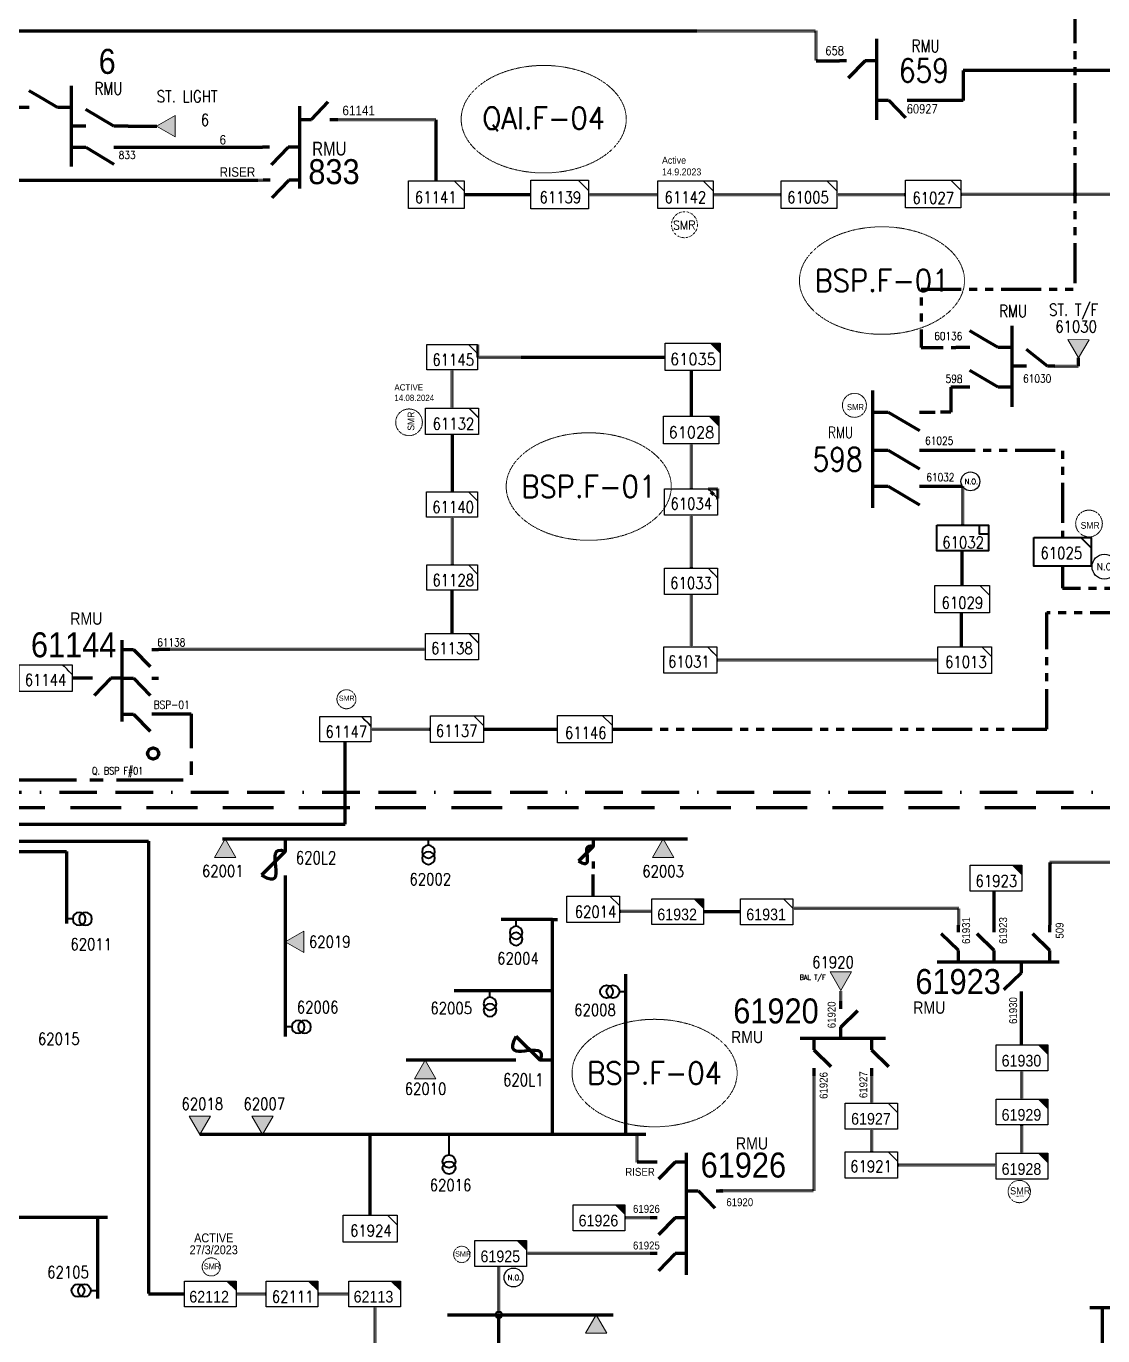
# Model space of a CAD drawing. Header units: metres. Extents: x 65984 to 144644, y -19036 to 23726.
# Drawn here: x 131224 to 131654, y 21062 to 21586 of the extents above; entities that cross this region are included whole.
import ezdxf
from ezdxf.enums import TextEntityAlignment as Align

# ---------------------------------------------------------------- set-up
doc = ezdxf.new("R2010")
doc.units = ezdxf.units.M
doc.header["$MEASUREMENT"] = 0
for name, pattern in [('( Border )', [1.75, 0.5, -0.25, 0.5, -0.25, 0, -0.25]), ('( Center )', [2, 1.25, -0.25, 0.25, -0.25]), ('( Phantom )', [2.5, 1.25, -0.25, 0.25, -0.25, 0.25, -0.25]), ('DGN Style 2', [0.023128, 0, -0.023128]), ('DGN Style 3', [0.013877, 0, -0.013877]), ('DGN Style 4', [1.6, 0.8, -0.4, 0, -0.4]), ('HIDDEN2', [2381.25, 1587.5, -793.75])]:
    doc.linetypes.add(name, pattern=pattern)
doc.layers.get('0').update_dxf_attribs({"color": 95, "lineweight": 40})
for name, color, linetype, lineweight in [('ABS NUMBER', 112, 'Continuous', 30), ('d_eos', 111, 'Continuous', 40), ('d_eos no', 121, 'Continuous', 40), ('d_fco text', 95, 'Continuous', 40), ('d_switch', 95, 'Continuous', 40), ('d_tf', 1, 'Continuous', 40), ('d_tf no', 6, 'Continuous', 40), ('d_ug cable', 95, 'Continuous', 40), ('d_village name', 7, 'Continuous', 40), ('FDR  1  16', 234, 'Continuous', 40), ('fedr no', 95, 'Continuous', 40), ('Level 37', 7, 'Continuous', 0), ('O H MAIN FEEDER', 4, 'Continuous', 100), ('SW N O', 114, 'Continuous', 30)]:
    doc.layers.add(name, color=color, linetype=linetype, lineweight=lineweight)
doc.styles.add('NASKHF', font='naskhf.shx', dxfattribs={"height": 8})
doc.styles.add('Style-Arial', font='arial.ttf')
doc.styles.add('Style-ENGINEERING', font='ENGINEERING.shx')
doc.styles.add('Style-msdefault', font='msdefault.shx')
doc.styles.add('Style-simplex', font='simplex.shx')
doc.styles.add('Style-STANDARD', font='STANDARD.shx')

# ---------------------------------------------------------------- blocks, each defined once
blk = doc.blocks.new('TRANS_2_1')
at = {"color": 0, "linetype": 'Continuous', "lineweight": 0, "ltscale": 500, "flags": 128}
blk.add_lwpolyline([(8668600, 4991700), (8668600, -5008300), (9500, -8300)], close=True, dxfattribs=at)
at = {"color": 0, "linetype": 'Continuous', "lineweight": 0, "ltscale": 500}
blk.add_solid([(8668600, 4991700), (8668600, -5008300), (9500, -8300)], dxfattribs=at)
blk = doc.blocks.new('FUSE01_1_1')
at = {"color": 0, "linetype": 'ByBlock', "lineweight": -2, "ltscale": 500}
blk.add_line((0, -8575), (0, -11275), dxfattribs=at)
at = {"color": 0, "linetype": 'ByBlock', "lineweight": -2, "ltscale": 500, "flags": 128}
blk.add_lwpolyline([(0, 25), (0, -2875), (-5600, -8475)], dxfattribs=at)
at = {"color": 0, "linetype": 'ByBlock', "lineweight": -2, "ltscale": 500}
blk.add_open_spline([(-5600, -8475), (1700, -12675), (-5800, -675), (0, -2875)], degree=3, dxfattribs=at)
blk = doc.blocks.new('TFU_1_1')
at = {"layer": 'd_switch', "color": 0, "linetype": 'Continuous', "lineweight": 40, "ltscale": 500}
blk.add_line((0, 5000), (0, 0), dxfattribs=at)
for centre in [(0, 15000), (0, 10000)]:
    blk.add_circle(centre, 5000, dxfattribs=at)
blk = doc.blocks.new('TFU_180')
at = {"layer": 'd_fco text', "color": 0, "linetype": 'DGN Style 2', "lineweight": 40, "ltscale": 500}
blk.add_line((0, 5000), (0, 0), dxfattribs=at)
at = {"layer": 'd_fco text', "color": 0, "linetype": 'Continuous', "lineweight": 40, "ltscale": 500}
for centre in [(0, 15000), (0, 10000)]:
    blk.add_circle(centre, 5000, dxfattribs=at)
blk = doc.blocks.new('TRA1_20_1')
at = {"color": 0, "linetype": 'Continuous', "lineweight": 0, "ltscale": 500, "flags": 128}
blk.add_lwpolyline([(-4922, 8517), (34, 17), (5078, 8517)], close=True, dxfattribs=at)
at = {"color": 0, "linetype": 'Continuous', "lineweight": 0, "ltscale": 500, "extrusion": (0, 0, -1)}
blk.add_solid([(4922, 8517), (-34, 17), (-5078, 8517)], dxfattribs=at)
blk = doc.blocks.new('TF_1_1')
at = {"layer": 'd_village name', "color": 0, "linetype": 'Continuous', "lineweight": 30, "ltscale": 500}
blk.add_line((3150, 2475), (4950, 675), dxfattribs=at)
blk.add_3dface([(-5050, 2475), (4950, 2475), (4950, -2525), (-5050, -2525)], dxfattribs=at)
blk = doc.blocks.new('TF_2_2')
at = {"layer": 'd_village name', "color": 0, "linetype": 'Continuous', "lineweight": 30, "ltscale": 500}
blk.add_line((3150, 2475), (4950, 675), dxfattribs=at)
blk.add_3dface([(-5050, 2475), (4950, 2475), (4950, -2525), (-5050, -2525)], dxfattribs=at)
blk = doc.blocks.new('exist.us-1000kva_1_1')
at = {"layer": 'd_village name', "color": 0, "linetype": 'Continuous', "lineweight": 0, "ltscale": 500, "flags": 128}
blk.add_lwpolyline([(19997, 6459), (16400, 10000), (20000, 10000)], close=True, dxfattribs=at)
at = {"layer": 'd_village name', "color": 0, "linetype": 'Continuous', "lineweight": 0, "ltscale": 500, "extrusion": (0, 0, -1)}
blk.add_solid([(-19997, 6459), (-16400, 10000), (-20000, 10000)], dxfattribs=at)
at = {"layer": 'd_village name', "color": 0, "linetype": 'DGN Style 3', "lineweight": 106, "ltscale": 500, "xscale": 2, "yscale": 2}
blk.add_blockref('TF_2_2', (10100, 5050), dxfattribs=at)
blk = doc.blocks.new('SS_1_1')
at = {"layer": 'd_village name', "color": 0, "linetype": 'ByBlock', "lineweight": -2, "ltscale": 500, "flags": 128}
blk.add_lwpolyline([(3475, 2125), (5225, 2125), (5225, 375)], close=True, dxfattribs=at)
at = {"layer": 'd_village name', "color": 0, "linetype": 'ByBlock', "lineweight": -2, "ltscale": 500, "extrusion": (0, 0, -1)}
blk.add_solid([(-3475, 2125), (-5225, 2125), (-5225, 375)], dxfattribs=at)
at = {"layer": 'd_village name', "color": 0, "linetype": 'ByBlock', "lineweight": -2, "ltscale": 500}
blk.add_3dface([(-4775, 2125), (5225, 2125), (5225, -2875), (-4775, -2875)], dxfattribs=at)
blk = doc.blocks.new('TF3_3_1')
at = {"layer": 'd_village name', "color": 0, "linetype": 'Continuous', "lineweight": -2, "ltscale": 500}
for p, q in [((5650, 4500), (9150, 4500)), ((9150, 4500), (9150, 1000))]:
    blk.add_line(p, q, dxfattribs=at)
at = {"layer": 'd_village name', "color": 0, "linetype": 'Continuous', "lineweight": -2, "ltscale": 500, "flags": 128}
blk.add_lwpolyline([(9150, 1000), (5650, 1000), (5650, 4500)], dxfattribs=at)
at = {"layer": 'd_village name', "color": 0, "linetype": 'Continuous', "lineweight": -2, "ltscale": 500}
blk.add_3dface([(-10850, 4500), (9150, 4500), (9150, -5500), (-10850, -5500)], dxfattribs=at)
blk = doc.blocks.new('*U810')
at = {"layer": 'd_eos', "color": 7, "linetype": 'Continuous', "lineweight": 211, "ltscale": 0.702598}
for p, q in [((-29.4, 54.9), (-29.3, -54.9)), ((-29.4, 34.8), (-14.7, 34.8)), ((-14.7, 34.8), (14.7, 17.4)), ((14.7, 34.8), (29.4, 34.8)), ((-29.3, -1), (-14.7, -1)), ((-14.7, -1), (0, -9.7)), ((0, -9.7), (14.7, -18.4)), ((14.7, -1), (29.4, -1)), ((-29.3, -34.7), (-14.7, -34.7)), ((-14.7, -34.7), (0, -43.4)), ((14.7, -34.7), (29.4, -34.7)), ((0, -43.4), (14.7, -52.1))]:
    blk.add_line(p, q, dxfattribs=at)
blk = doc.blocks.new('*U811')
at = {"layer": 'd_eos', "color": 7, "linetype": 'Continuous', "lineweight": 211, "ltscale": 0.638341}
for p, q in [((0, 31.5), (0, -31.5)), ((0, 16.4), (11, 16.4)), ((11, 16.4), (33, 3.4)), ((33, 16.4), (44, 16.4)), ((-33.2, 0), (-27.6, 0)), ((-27.6, 0), (-11, -13)), ((-11, 0), (0, 0)), ((0, -14.5), (11, -14.5)), ((11, -14.5), (22, -21)), ((33, -14.5), (44, -14.5)), ((22, -21), (33, -27.5))]:
    blk.add_line(p, q, dxfattribs=at)
blk = doc.blocks.new('*U819')
at = {"layer": 'd_eos', "color": 7, "linetype": 'Continuous', "lineweight": 211, "ltscale": 0.638341}
for p, q in [((-0.01, -16.17), (-0.01, 16.15)), ((-12.1, 7.43), (-14.92, 7.43)), ((-4.66, 7.43), (-11.45, 0.43)), ((-0.01, 7.43), (-4.66, 7.43)), ((-0.01, -8.42), (4.64, -8.42)), ((4.64, -8.42), (11.44, -15.43)), ((12.09, -8.42), (14.91, -8.42))]:
    blk.add_line(p, q, dxfattribs=at)
blk = doc.blocks.new('TF_1_2')
at = {"color": 0, "linetype": 'Continuous', "lineweight": 30, "ltscale": 500}
blk.add_line((3150, 2475), (4950, 675), dxfattribs=at)
blk.add_3dface([(-5050, 2475), (4950, 2475), (4950, -2525), (-5050, -2525)], dxfattribs=at)
blk = doc.blocks.new('TF_1_4')
at = {"color": 0, "linetype": 'ByBlock', "lineweight": -2, "ltscale": 500}
blk.add_line((3150, 2475), (4950, 675), dxfattribs=at)
blk.add_3dface([(-5050, 2475), (4950, 2475), (4950, -2525), (-5050, -2525)], dxfattribs=at)
blk = doc.blocks.new('*U979')
at = {"layer": 'SW N O', "color": 3, "ltscale": 0.426762}
blk.add_circle((0, 0), 16.8, dxfattribs=at)
at = {"layer": 'SW N O', "color": 3, "style": 'Style-STANDARD'}
blk.add_text('N.O.', height=9.6, dxfattribs=at).set_placement((1.7, -0.2), align=Align.MIDDLE_CENTER)
blk = doc.blocks.new('*U967')
at = {"layer": 'SW N O', "color": 3, "ltscale": 0.426762}
blk.add_circle((0, 0), 16.8, dxfattribs=at)
at = {"layer": 'SW N O', "color": 3, "style": 'Style-STANDARD'}
blk.add_text('N.O.', height=9.6, dxfattribs=at).set_placement((1.7, -0.2), align=Align.MIDDLE_CENTER)
blk = doc.blocks.new('*U2240')
at = {"color": 7, "linetype": 'Continuous', "lineweight": 0, "flags": 128}
blk.add_lwpolyline([(18.3, 14.3), (28.6, 14.3), (28.6, 4)], close=True, dxfattribs=at)
at = {"color": 7, "linetype": 'Continuous', "lineweight": 30, "ltscale": 0.585929, "xscale": 0.005720000000000002, "yscale": 0.005720000000000002, "zscale": 0.006084002084081081}
blk.add_blockref('TF_1_1', (0.3, 0.2), dxfattribs=at)
blk = doc.blocks.new('*U2393')
at = {"color": 2, "linetype": 'Continuous', "lineweight": 40, "ltscale": 0.546866, "flags": 128}
blk.add_lwpolyline([(18.3, 14.3), (28.6, 14.3), (28.6, 4)], close=True, dxfattribs=at)
at = {"color": 2, "linetype": 'Continuous', "lineweight": 40, "ltscale": 0.546866, "xscale": 0.005720000000000002, "yscale": 0.005720000000000002, "zscale": 0.006084002084081081}
blk.add_blockref('TF_1_4', (0.3, 0.2), dxfattribs=at)

msp = doc.modelspace()

# ---------------------------------------------------------------- linework, layer by layer
at = {"color": 7, "linetype": 'DGN Style 3', "lineweight": 140}
for p, q in [((131264.36, 21545.73), (131275.78, 21545.73)), ((131398.77, 21518.42), (131425.52, 21518.42)), ((131448.47, 21518.42), (131476.23, 21518.42)), ((131547.81, 21518.42), (131575.37, 21518.42)), ((131247.32, 21324.96), (131241.99, 21324.96))]:
    msp.add_line(p, q, dxfattribs=at)
at = {"color": 3, "linetype": 'Continuous', "lineweight": 100, "ltscale": 0.426762}
for p, q in [((131302.13, 21260.69), (131488.15, 21260.69)), ((131327.25, 21260.69), (131327.25, 21257.28)), ((131327.25, 21243.2), (131327.25, 21181.64)), ((131434.13, 21228.38), (131436.07, 21228.38)), ((131463.43, 21142.42), (131463.43, 21206.51)), ((131434.13, 21199.86), (131394.8, 21199.86)), ((131416.9, 21172.13), (131375.54, 21172.13)), ((131434.13, 21172.13), (131430.07, 21172.13)), ((131471.43, 21142.42), (131293.05, 21142.43))]:
    msp.add_line(p, q, dxfattribs=at)
at = {"color": 94, "linetype": 'Continuous', "lineweight": 100, "ltscale": 0.426762}
for p, q in [((131215.9, 21255.57), (131239.76, 21255.57)), ((131239.76, 21255.57), (131239.76, 21226.83)), ((131215.96, 21109.32), (131256.1, 21109.32)), ((131252.1, 21109.32), (131252.1, 21076.84))]:
    msp.add_line(p, q, dxfattribs=at)
at = {"color": 3, "linetype": 'DGN Style 3', "lineweight": 140}
for p, q in [((131450.41, 21237.75), (131450.41, 21246.39)), ((131610.84, 21226.15), (131610.84, 21239.82)), ((131473.84, 21231.58), (131460.87, 21231.58)), ((131494.53, 21231.58), (131509.44, 21231.58)), ((131549.43, 21195.46), (131549.43, 21200.08)), ((131621.6, 21196.91), (131621.6, 21178.26)), ((131561.71, 21166.22), (131561.71, 21155.01)), ((131621.92, 21156.59), (131621.92, 21167.91)), ((131561.71, 21144.56), (131561.71, 21135.48)), ((131621.92, 21134.93), (131621.92, 21146.25)), ((131361.23, 21110.15), (131361.23, 21142.42)), ((131572.16, 21130.26), (131611.58, 21130.26)), ((131473.17, 21109.13), (131463.05, 21109.13)), ((131473.17, 21094.81), (131423.78, 21094.81))]:
    msp.add_line(p, q, dxfattribs=at)
at = {"color": 3, "linetype": 'DGN Style 2', "lineweight": 40, "ltscale": 0.426762}
msp.add_line((131392.75, 21134.21), (131392.75, 21142.42), dxfattribs=at)
at = {"color": 5, "linetype": 'DGN Style 3', "lineweight": 140}
msp.add_line((131412.64, 21070.32), (131412.64, 21089.64), dxfattribs=at)
at = {"color": 6, "linetype": 'DGN Style 3', "lineweight": 140}
for p, q in [((131307.61, 21078.67), (131319.57, 21078.67)), ((131340.26, 21078.67), (131352.66, 21078.67))]:
    msp.add_line(p, q, dxfattribs=at)
at = {"color": 5, "linetype": 'Continuous', "lineweight": 100, "ltscale": 0.426762}
msp.add_line((131392.15, 21070.32), (131458.44, 21070.32), dxfattribs=at)
at = {"color": 134, "linetype": 'DGN Style 3', "lineweight": 140, "flags": 128}
for points in [[(131801.79, 21593.73), (131801.79, 21568.01), (131598.35, 21568.01), (131598.35, 21556.1), (131578.79, 21556.1)], [(130684.02, 21501.95), (130752.42, 21501.95), (130752.42, 21583.87), (131539.52, 21583.87), (131539.52, 21571.96), (131548.96, 21571.96)]]:
    msp.add_lwpolyline(points, dxfattribs=at)
at = {"color": 7, "linetype": 'DGN Style 3', "lineweight": 140, "flags": 128}
for points in [[(131264.36, 21537.31), (131318.08, 21537.31)], [(131498.42, 21518.42), (131525.63, 21518.42)]]:
    msp.add_lwpolyline(points, dxfattribs=at)
at = {"color": 1, "linetype": 'HIDDEN2', "lineweight": 70, "ltscale": 0.012803}
msp.add_lwpolyline([(131718.88, 21260.69), (131718.88, 21273.14), (130796.75, 21273.14), (130796.75, 21486.19), (130383.24, 21486.19)], dxfattribs=at)
at = {"color": 7, "linetype": 'DGN Style 2', "lineweight": 100, "flags": 128}
msp.add_lwpolyline([(131635.1, 21449.75), (131644.5, 21449.75), (131644.5, 21453.11)], dxfattribs=at)
at = {"color": 2, "linetype": 'Continuous', "lineweight": 30, "ltscale": 0.556138, "flags": 128}
msp.add_lwpolyline([(131400.6, 21432.99), (131404.54, 21432.99), (131404.54, 21429.05)], close=True, dxfattribs=at)
at = {"color": 114, "linetype": 'DGN Style 3', "lineweight": 0, "flags": 128}
for points in [[(131496.23, 21369.01), (131500.17, 21369.01), (131500.17, 21365.06)], [(131495.94, 21337.56), (131499.89, 21337.56), (131499.89, 21333.62)]]:
    msp.add_lwpolyline(points, close=True, dxfattribs=at)
at = {"color": 114, "linetype": 'Continuous', "lineweight": 30, "ltscale": 0.542559, "flags": 128}
msp.add_lwpolyline([(131400.62, 21342.9), (131404.57, 21342.9), (131404.57, 21338.95)], close=True, dxfattribs=at)
at = {"color": 7, "linetype": 'DGN Style 3', "lineweight": 0, "flags": 128}
msp.add_lwpolyline([(131238.05, 21330.25), (131241.99, 21330.25), (131241.99, 21326.31)], close=True, dxfattribs=at)
at = {"color": 222, "linetype": '( Border )', "lineweight": 140, "ltscale": 30, "true_color": 0xc71585, "flags": 128}
msp.add_lwpolyline([(130710.85, 21279.34), (131825.16, 21279.34), (131825.16, 21303.04)], dxfattribs=at)
at = {"color": 3, "linetype": 'DGN Style 3', "lineweight": 140, "flags": 128}
for points in [[(131701.31, 21288.16), (131701.31, 21251.26), (131633.1, 21251.26), (131633.1, 21226.15)], [(131530.23, 21232.99), (131596.52, 21232.99), (131596.52, 21226.15)], [(131538.67, 21166.22), (131538.67, 21119.89), (131501.03, 21119.89)], [(131474.56, 21131.4), (131467.94, 21131.4), (131467.94, 21142.42)]]:
    msp.add_lwpolyline(points, dxfattribs=at)
at = {"color": 3, "linetype": 'Continuous', "lineweight": 100, "ltscale": 0.426762, "flags": 128}
msp.add_lwpolyline([(131434.13, 21142.42), (131434.13, 21228.38), (131413.55, 21228.38)], dxfattribs=at)
at = {"color": 7, "linetype": 'Continuous', "lineweight": 100, "ltscale": 0.426762}
msp.add_circle((131274.38, 21294.83), 2.21, dxfattribs=at)
at = {"layer": 'd_eos', "color": 7, "linetype": 'Continuous', "lineweight": 211, "ltscale": 0.638341}
for p, q in [((131241.76, 21529.57), (131241.76, 21561.89)), ((131230.46, 21556.51), (131224.81, 21559.86)), ((131236.11, 21553.17), (131230.46, 21556.51)), ((131224.81, 21553.17), (131219.16, 21553.17)), ((131241.76, 21553.17), (131236.11, 21553.17)), ((131258.71, 21545.73), (131247.41, 21552.42)), ((131333.01, 21520.83), (131333.01, 21553.75)), ((131337.66, 21548.45), (131344.45, 21555.45)), ((131333.01, 21548.45), (131337.66, 21548.45)), ((131345.1, 21548.45), (131347.93, 21548.45)), ((131247.41, 21545.73), (131241.76, 21545.73)), ((131264.36, 21545.73), (131258.71, 21545.73)), ((131241.76, 21537.31), (131247.41, 21537.31)), ((131247.41, 21537.31), (131258.71, 21530.63)), ((131258.71, 21537.31), (131264.36, 21537.31)), ((131320.92, 21537.31), (131318.09, 21537.31)), ((131328.36, 21537.31), (131321.57, 21530.31)), ((131333.01, 21537.31), (131328.36, 21537.31)), ((131321.21, 21524.16), (131318.39, 21524.16)), ((131328.66, 21524.16), (131321.86, 21517.16)), ((131333.31, 21524.16), (131328.66, 21524.16))]:
    msp.add_line(p, q, dxfattribs=at)
at = {"layer": 'd_eos', "color": 7, "linetype": 'Continuous', "lineweight": 211, "ltscale": 0.625574}
for p, q in [((131261.94, 21307.63), (131261.94, 21340.22)), ((131261.94, 21336.46), (131266.5, 21336.46)), ((131266.5, 21336.46), (131273.16, 21329.6)), ((131273.79, 21336.46), (131276.56, 21336.46)), ((131250.09, 21324.96), (131247.32, 21324.96)), ((131257.38, 21324.96), (131250.72, 21318.09)), ((131261.94, 21324.96), (131257.38, 21324.96)), ((131261.94, 21324.96), (131266.5, 21324.96)), ((131266.5, 21324.95), (131273.16, 21318.09)), ((131273.79, 21324.96), (131276.56, 21324.96)), ((131261.94, 21310.63), (131266.5, 21310.63)), ((131266.5, 21310.63), (131273.16, 21303.77)), ((131273.79, 21310.64), (131276.56, 21310.64)), ((131487.79, 21086.29), (131487.79, 21135.16)), ((131483.23, 21094.81), (131476.57, 21087.95))]:
    msp.add_line(p, q, dxfattribs=at)
at = {"layer": 'd_eos', "color": 3, "linetype": 'Continuous', "lineweight": 211, "ltscale": 0.625574}
for p, q in [((131596.52, 21216.08), (131589.65, 21222.74)), ((131596.52, 21223.38), (131596.52, 21226.15)), ((131610.84, 21216.08), (131603.97, 21222.75)), ((131610.84, 21223.38), (131610.84, 21226.15)), ((131633.1, 21216.08), (131626.24, 21222.74)), ((131633.1, 21223.38), (131633.1, 21226.15)), ((131596.52, 21211.53), (131596.52, 21216.08)), ((131610.84, 21211.53), (131610.84, 21216.08)), ((131633.1, 21211.53), (131633.1, 21216.08)), ((131588, 21211.53), (131636.87, 21211.53)), ((131621.6, 21211.53), (131621.6, 21206.97)), ((131621.6, 21206.97), (131614.74, 21200.31)), ((131549.43, 21192.7), (131549.43, 21195.46)), ((131621.6, 21199.68), (131621.6, 21196.91)), ((131549.44, 21185.4), (131556.3, 21192.06)), ((131549.43, 21180.84), (131549.43, 21185.4)), ((131567.34, 21180.84), (131533.25, 21180.84)), ((131538.67, 21180.84), (131538.67, 21176.29)), ((131561.71, 21180.84), (131561.71, 21176.29)), ((131538.67, 21176.29), (131545.53, 21169.63)), ((131561.71, 21176.29), (131568.57, 21169.63)), ((131538.67, 21168.99), (131538.67, 21166.22)), ((131561.71, 21168.99), (131561.71, 21166.22)), ((131475.94, 21131.4), (131473.17, 21131.4)), ((131483.24, 21131.39), (131476.57, 21124.53)), ((131487.79, 21131.4), (131483.24, 21131.4)), ((131487.79, 21119.89), (131492.35, 21119.89)), ((131492.35, 21119.89), (131499.01, 21113.03)), ((131499.64, 21119.89), (131502.41, 21119.89)), ((131475.94, 21109.13), (131473.17, 21109.13)), ((131483.23, 21109.13), (131476.57, 21102.27)), ((131487.79, 21109.13), (131483.23, 21109.13)), ((131475.94, 21094.81), (131473.17, 21094.81)), ((131487.79, 21094.81), (131483.23, 21094.81))]:
    msp.add_line(p, q, dxfattribs=at)
at = {"layer": 'd_ug cable', "color": 114, "linetype": 'DGN Style 3', "lineweight": 100}
for p, q in [((131393.95, 21432.99), (131393.95, 21448.3)), ((131393.95, 21422.4), (131393.95, 21399.53)), ((131393.95, 21389.36), (131393.95, 21370.29)), ((131393.97, 21342.9), (131393.97, 21360.12)), ((131489.58, 21358.41), (131489.58, 21337.56))]:
    msp.add_line(p, q, dxfattribs=at)
at = {"layer": 'd_ug cable', "color": 114, "linetype": 'DGN Style 3', "lineweight": 140}
for p, q in [((131597.87, 21375.84), (131597.87, 21361.93)), ((131597.6, 21351.19), (131597.6, 21337.56)), ((131499.89, 21332.26), (131588.25, 21332.26))]:
    msp.add_line(p, q, dxfattribs=at)
at = {"layer": 'd_ug cable', "color": 3, "linetype": 'DGN Style 3', "lineweight": 140}
for p, q in [((131361.39, 21304.59), (131385.31, 21304.59)), ((131406.5, 21304.59), (131436.09, 21304.59))]:
    msp.add_line(p, q, dxfattribs=at)
at = {"layer": 'd_ug cable', "color": 22, "linetype": '( Phantom )', "lineweight": 100, "ltscale": 12.802868, "flags": 128}
for points in [[(131643.1, 21658.98), (131643.1, 21480.44), (131581.6, 21480.44), (131581.6, 21457.19), (131595.43, 21457.19)], [(131595.43, 21441.33), (131593.47, 21441.33), (131593.47, 21431.42), (131587.19, 21431.42)], [(131587.19, 21416.15), (131638.11, 21416.15), (131638.11, 21381.22)], [(131638.11, 21369.74), (131638.11, 21360.99), (131686.91, 21360.99), (131686.91, 21338.29)]]:
    msp.add_lwpolyline(points, dxfattribs=at)
at = {"layer": 'd_ug cable', "color": 7, "linetype": 'DGN Style 3', "lineweight": 106, "flags": 128}
for points in [[(131347.93, 21548.45), (131387.41, 21548.45), (131387.41, 21523.96)], [(131212.38, 21503.33), (131212.38, 21524.16), (131318.39, 21524.16)]]:
    msp.add_lwpolyline(points, dxfattribs=at)
at = {"layer": 'd_ug cable', "color": 7, "linetype": 'DGN Style 3', "lineweight": 100, "flags": 128}
msp.add_lwpolyline([(131597.51, 21518.62), (131671.66, 21518.62)], dxfattribs=at)
at = {"layer": 'd_ug cable', "color": 114, "linetype": 'DGN Style 3', "lineweight": 100, "flags": 128}
for points in [[(131404.15, 21458.48), (131404.15, 21453.39), (131479.14, 21453.39)], [(131489.58, 21447.98), (131489.58, 21429.71)], [(131489.58, 21418.67), (131489.58, 21400.75)], [(131489.58, 21390.16), (131489.58, 21369.01)], [(131383.38, 21336.46), (131276.56, 21336.46)]]:
    msp.add_lwpolyline(points, dxfattribs=at)
msp.add_lwpolyline([(131496.23, 21400.75), (131500.17, 21400.75), (131500.17, 21396.81)], close=True, dxfattribs=at)
at = {"layer": 'd_ug cable', "color": 114, "linetype": 'DGN Style 3', "lineweight": 140, "flags": 128}
msp.add_lwpolyline([(131587.19, 21401.76), (131598.19, 21401.76), (131598.19, 21386.17)], dxfattribs=at)
at = {"layer": 'd_ug cable', "color": 3, "linetype": '( Phantom )', "lineweight": 100, "ltscale": 12.802868, "flags": 128}
for points in [[(131631.93, 21304.59), (131631.93, 21351.29), (131671.64, 21351.29), (131671.64, 21338.29)], [(131457.95, 21304.59), (131631.93, 21304.59)]]:
    msp.add_lwpolyline(points, dxfattribs=at)
at = {"layer": 'd_ug cable', "color": 3, "linetype": 'DGN Style 3', "lineweight": 0, "flags": 128}
msp.add_lwpolyline([(131357.45, 21309.68), (131361.39, 21309.68), (131361.39, 21305.73)], close=True, dxfattribs=at)
at = {"layer": 'd_ug cable', "color": 6, "linetype": 'DGN Style 3', "lineweight": 100, "flags": 128}
for points in [[(130338.59, 21301.77), (130338.59, 21275.28), (130693.57, 21275.28), (130693.57, 21259.8), (131272.54, 21259.8), (131272.54, 21078.67), (131286.92, 21078.67)], [(131363.01, 21073.49), (131363.01, 21053.26), (131610.9, 21053.26), (131610.9, 21009), (131654.08, 21009)]]:
    msp.add_lwpolyline(points, dxfattribs=at)
at = {"layer": 'd_ug cable', "color": 3, "linetype": 'DGN Style 3', "lineweight": 100, "flags": 128}
msp.add_lwpolyline([(130396.04, 21301.77), (130396.04, 21284.9), (130701.04, 21284.9), (130701.04, 21266.55), (131351.21, 21266.55), (131351.21, 21299.5)], dxfattribs=at)
at = {"layer": 'd_ug cable', "color": 2, "linetype": 'DGN Style 4', "lineweight": 13}
msp.add_circle((131486.92, 21506.35), 5.2, dxfattribs=at)
at = {"layer": 'd_ug cable', "color": 2, "linetype": 'DGN Style 3', "lineweight": 13}
for centre, radius in [((131554.91, 21434.1), 4.8), ((131376.73, 21427.31), 5.34), ((131648.75, 21386.84), 5.34), ((131620.87, 21119.63), 4.47), ((131397.84, 21094.47), 3.26), ((131297.61, 21089.46), 3.62)]:
    msp.add_circle(centre, radius, dxfattribs=at)
at = {"layer": 'd_ug cable', "color": 2, "linetype": 'DGN Style 3', "lineweight": 0}
msp.add_circle((131351.7, 21316.54), 3.8, dxfattribs=at)
at = {"layer": 'FDR  1  16', "color": 114, "linetype": '( Center )', "lineweight": 70, "ltscale": 21.338113, "flags": 128}
msp.add_lwpolyline([(131276.56, 21310.64), (131289.55, 21310.64), (131289.55, 21284.15), (130742.51, 21284.15), (130742.51, 21383.86), (130565, 21383.86)], dxfattribs=at)
at = {"layer": 'fedr no', "color": 7, "linetype": 'Continuous', "lineweight": 40}
msp.add_circle((131412.64, 21070.32), 1.3, dxfattribs=at)
at = {"layer": 'fedr no', "color": 82, "linetype": 'DGN Style 3', "lineweight": 13, "true_color": 0x1dc70e}
for centre in [(131430.61, 21548.56), (131565.93, 21484.02), (131448.62, 21401.62)]:
    msp.add_ellipse(centre, major_axis=(33.02, 0), ratio=0.651175, dxfattribs=at)
at = {"layer": 'fedr no', "color": 3, "linetype": 'DGN Style 3', "lineweight": 13}
msp.add_ellipse((131474.96, 21167.01), major_axis=(33.02, 0), ratio=0.651175, dxfattribs=at)
at = {"layer": 'O H MAIN FEEDER', "color": 6, "lineweight": 211, "ltscale": 0.426762}
for p, q in [((131649.08, 21073.22), (131659.08, 21073.22)), ((131654.08, 21073.22), (131654.08, 20895.01))]:
    msp.add_line(p, q, dxfattribs=at)
at = {"layer": 'O H MAIN FEEDER', "color": 5, "lineweight": 211, "ltscale": 0.426762, "flags": 128}
msp.add_lwpolyline([(131412.64, 20976.16), (131412.64, 21070.32)], dxfattribs=at)

# ---------------------------------------------------------------- block references
at = {"color": 7, "linetype": 'Continuous', "lineweight": 30, "ltscale": 0.57321, "xscale": 0.002218719834915742, "yscale": 0.002218719834915742, "zscale": 0.002441080165275587}
for p in [(131387.79, 21518.47), (131536.83, 21518.47)]:
    msp.add_blockref('TF_1_1', p, dxfattribs=at)
at = {"color": 7, "linetype": 'Continuous', "lineweight": 0, "xscale": 0.4012293440304244, "yscale": 0.4012293440304244, "zscale": 0.4012293440304244}
msp.add_blockref('*U2240', (131436.99, 21518.41), dxfattribs=at)
at = {"color": 2, "linetype": 'Continuous', "lineweight": 30, "ltscale": 0.57321, "xscale": 0.002218719834915742, "yscale": 0.002218719834915742, "zscale": 0.002441080165275587}
msp.add_blockref('TF_1_1', (131487.44, 21518.47), dxfattribs=at)
at = {"color": 7, "linetype": 'Continuous', "lineweight": 30, "ltscale": 0.572379, "xscale": 0.002213735079194615, "yscale": 0.002213735079194615, "zscale": 0.002441080165275587}
msp.add_blockref('TF_1_1', (131586.55, 21518.68), dxfattribs=at)
at = {"color": 114, "linetype": 'Continuous', "lineweight": 30, "ltscale": 0.542559, "zscale": 0.002441080165275587}
for name, p, xscale, yscale in [('TF_1_1', (131394.08, 21453.44), 0.002034815057189527, 0.002034815057189527), ('TF_1_1', (131394.05, 21394.49), 0.002034815057189527, 0.002034815057189527), ('TF_1_1', (131394.08, 21365.26), 0.002034815057189527, 0.002034815057189527), ('TF_1_4', (131394.08, 21337.65), 0.002118589748763985, 0.002118589748763985)]:
    msp.add_blockref(name, p, dxfattribs=dict(at, xscale=xscale, yscale=yscale))
at = {"color": 114, "linetype": 'Continuous', "lineweight": 30, "ltscale": 0.571536, "xscale": 0.002208677186414528, "yscale": 0.002208677186414528, "zscale": 0.002441080165275587}
for p in [(131489.69, 21454.33), (131489.08, 21425.02)]:
    msp.add_blockref('SS_1_1', p, dxfattribs=at)
at = {"color": 2, "linetype": 'Continuous', "lineweight": 30, "ltscale": 0.556138, "xscale": 0.002118589748763985, "yscale": 0.002118589748763985, "zscale": 0.002441080165275587}
msp.add_blockref('TF_1_1', (131394.06, 21427.75), dxfattribs=at)
at = {"color": 114, "linetype": 'Continuous', "lineweight": 30, "ltscale": 0.556138, "xscale": 0.002118589748763985, "yscale": 0.002118589748763985, "zscale": 0.002441080165275587}
for p in [(131489.68, 21395.51), (131489.68, 21363.76), (131489.4, 21332.32), (131231.51, 21325.01)]:
    msp.add_blockref('TF_1_1', p, dxfattribs=at)
at = {"color": 114, "linetype": 'Continuous', "lineweight": 40, "ltscale": 0.546866, "xscale": 0.001032626838984793, "yscale": 0.001032626838984793, "zscale": 0.001220227624376638, "rotation": 359.9999999999999}
msp.add_blockref('TF3_3_1', (131599.07, 21381.52), dxfattribs=at)
at = {"color": 2, "linetype": 'Continuous', "lineweight": 40, "ltscale": 0.546866, "xscale": 0.4012293440304244, "yscale": 0.4012293440304244, "zscale": 0.4012293440304244}
msp.add_blockref('*U2393', (131638.1, 21375.47), dxfattribs=at)
at = {"color": 114, "linetype": 'Continuous', "lineweight": 30, "ltscale": 0.567676, "xscale": 0.00218573906619268, "yscale": 0.00218573906619268, "zscale": 0.002441080165275587}
msp.add_blockref('TF_1_1', (131598.13, 21356.67), dxfattribs=at)
at = {"color": 114, "linetype": 'Continuous', "lineweight": 30, "ltscale": 0.562635, "xscale": 0.002155267535561146, "yscale": 0.002155267535561146, "zscale": 0.002441080165275587}
msp.add_blockref('TF_1_1', (131599.14, 21332.23), dxfattribs=at)
at = {"color": 3, "linetype": 'Continuous', "lineweight": 30, "ltscale": 0.542559, "xscale": 0.002034815057189527, "yscale": 0.002034815057189527, "zscale": 0.002441080165275587}
msp.add_blockref('TF_1_1', (131351.32, 21304.64), dxfattribs=at)
at = {"color": 3, "linetype": 'Continuous', "lineweight": 30, "ltscale": 0.567676, "xscale": 0.00218573906619268, "yscale": 0.00218573906619268, "zscale": 0.002441080165275587}
msp.add_blockref('TF_1_1', (131447.13, 21304.64), dxfattribs=at)
at = {"color": 3, "linetype": 'Continuous', "lineweight": 106, "ltscale": 0.426762, "xscale": 0.001707049066626284, "yscale": 0.001707049066626284, "zscale": 0.001707049066626284}
msp.add_blockref('FUSE01_1_1', (131327.25, 21260.61), dxfattribs=at)
at = {"color": 3, "linetype": 'Continuous', "lineweight": 40, "ltscale": 0.426762, "extrusion": (0, 0, -1), "xscale": 0.0005121147199878851, "yscale": 0.0005121147199878851, "zscale": 0.0005121147199878851}
for p, rotation in [((-131384.5, 21260.69), 179.9999999999999), ((-131419.56, 21228.3), 179.9999999999999), ((-131409.11, 21199.87), 179.9999999999999), ((-131327.25, 21185.48), 89.99999999999991)]:
    msp.add_blockref('TFU_1_1', p, dxfattribs=dict(at, rotation=rotation))
at = {"color": 3, "linetype": 'Continuous', "lineweight": 106, "ltscale": 0.316967, "xscale": 0.00104827467463608, "yscale": 0.00104827467463608, "zscale": 0.001707049066626284}
msp.add_blockref('FUSE01_1_1', (131450.41, 21260.62), dxfattribs=at)
at = {"color": 3, "linetype": 'DGN Style 3', "lineweight": 106, "ltscale": 0.547401, "xscale": 0.001034471729073227, "yscale": 0.001034471729073227, "zscale": 0.001220540082637794, "rotation": 359.9999999999999}
for p in [(131601.21, 21239.82), (131473.84, 21226.4), (131611.58, 21167.91), (131611.58, 21146.25), (131442.36, 21103.96)]:
    msp.add_blockref('exist.us-1000kva_1_1', p, dxfattribs=at)
at = {"color": 3, "linetype": 'DGN Style 3', "lineweight": 106, "ltscale": 0.553348, "xscale": 0.002099545559447227, "yscale": 0.002099545559447227, "zscale": 0.002441080165275587, "rotation": 359.9999999999999}
msp.add_blockref('TF_2_2', (131450.48, 21232.56), dxfattribs=at)
at = {"color": 3, "linetype": 'Continuous', "lineweight": 30, "ltscale": 0.551688, "xscale": 0.002089590572431074, "yscale": 0.002089590572431074, "zscale": 0.002441080165275587}
for p in [(131519.89, 21231.58), (131561.81, 21149.84), (131561.81, 21130.31)]:
    msp.add_blockref('TF_1_1', p, dxfattribs=at)
at = {"color": 94, "linetype": 'Continuous', "lineweight": 40, "ltscale": 0.426762, "extrusion": (0, 0, -1), "xscale": 0.0005121147199878851, "yscale": 0.0005121147199878851, "zscale": 0.0005121147199878851, "rotation": 89.99999999999991}
msp.add_blockref('TFU_1_1', (-131239.63, 21228.69), dxfattribs=at)
at = {"color": 3, "linetype": 'Continuous', "lineweight": 40, "ltscale": 0.426762, "xscale": 0.0005121147199878851, "yscale": 0.0005121147199878851, "zscale": 0.0005121147199878851}
for name, p, rotation in [('TFU_1_1', (131463.43, 21199.58), 89.99999999999991), ('TFU_180', (131392.75, 21136.82), 179.9999999999999)]:
    msp.add_blockref(name, p, dxfattribs=dict(at, rotation=rotation))
at = {"color": 3, "linetype": 'Continuous', "lineweight": 106, "ltscale": 0.426762, "xscale": 0.001707049066626284, "yscale": 0.001707049066626284, "zscale": 0.001707049066626284, "rotation": 270}
msp.add_blockref('FUSE01_1_1', (131434.08, 21172.14), dxfattribs=at)
at = {"color": 2, "linetype": 'DGN Style 3', "lineweight": 106, "ltscale": 0.547401, "xscale": 0.001034471729073227, "yscale": 0.001034471729073227, "zscale": 0.001220540082637794, "rotation": 359.9999999999999}
for p in [(131611.58, 21124.58), (131403.09, 21089.64), (131286.92, 21073.49)]:
    msp.add_blockref('exist.us-1000kva_1_1', p, dxfattribs=at)
at = {"color": 3, "linetype": 'DGN Style 3', "lineweight": 106, "ltscale": 0.564308, "xscale": 0.002165305444584132, "yscale": 0.002165305444584132, "zscale": 0.002441080165275587, "rotation": 359.9999999999999}
msp.add_blockref('TF_2_2', (131361.3, 21104.84), dxfattribs=at)
at = {"color": 94, "linetype": 'Continuous', "lineweight": 40, "ltscale": 0.426762, "xscale": 0.0005121147199878851, "yscale": 0.0005121147199878851, "zscale": 0.0005121147199878851, "rotation": 89.99999999999991}
msp.add_blockref('TFU_1_1', (131252, 21080.01), dxfattribs=at)
at = {"color": 6, "linetype": 'DGN Style 3', "lineweight": 106, "ltscale": 0.547401, "xscale": 0.001034471729073227, "yscale": 0.001034471729073227, "zscale": 0.001220540082637794, "rotation": 359.9999999999999}
for p in [(131319.57, 21073.49), (131352.66, 21073.49)]:
    msp.add_blockref('exist.us-1000kva_1_1', p, dxfattribs=at)
at = {"layer": 'd_eos', "color": 7, "linetype": 'Continuous', "lineweight": 211, "ltscale": 0.638341}
msp.add_blockref('*U819', (131563.88, 21564.53), dxfattribs=at)
at = {"layer": 'd_eos', "color": 7, "linetype": 'Continuous', "lineweight": 211, "ltscale": 0.638341, "xscale": 0.5137051067885858, "yscale": 0.5137051067885858, "zscale": 0.5137051067885858, "rotation": 179.9999999999996}
msp.add_blockref('*U811', (131618.03, 21449.75), dxfattribs=at)
at = {"layer": 'd_eos', "color": 7, "linetype": 'Continuous', "lineweight": 211, "ltscale": 0.702598, "xscale": 0.4267622666565712, "yscale": 0.4267622666565712, "zscale": 0.4267622666565712}
msp.add_blockref('*U810', (131574.65, 21416.57), dxfattribs=at)
at = {"layer": 'd_tf', "color": 7, "linetype": 'Continuous', "lineweight": 0, "ltscale": 0.426762, "xscale": 8.535245333131417e-07, "yscale": 8.535245333131417e-07, "zscale": 8.535245333131417e-07}
msp.add_blockref('TRANS_2_1', (131275.77, 21545.74), dxfattribs=at)
at = {"layer": 'd_tf', "color": 22, "linetype": 'Continuous', "lineweight": 0, "ltscale": 0.426762, "extrusion": (0, 0, -1), "xscale": 0.0008556254012515864, "yscale": 0.0008532214770725342, "zscale": 0.0008544225937302091, "rotation": 0.297889922758907}
msp.add_blockref('TRA1_20_1', (-131644.53, 21453.1), dxfattribs=at)
at = {"layer": 'd_tf', "color": 3, "linetype": 'Continuous', "lineweight": 0, "ltscale": 0.426762, "xscale": 8.535245333131417e-07, "yscale": 8.535245333131417e-07, "zscale": 8.535245333131417e-07}
for p, rotation in [((131303.15, 21260.69), 270.0000000000005), ((131478.35, 21260.69), 270.0000000000005), ((131549.43, 21200.07), 90.00000000000007), ((131383.23, 21172.13), 269.9999999999999), ((131293.04, 21142.42), 89.99999999999994), ((131318.15, 21142.42), 89.99999999999994)]:
    msp.add_blockref('TRANS_2_1', p, dxfattribs=dict(at, rotation=rotation))
msp.add_blockref('TRANS_2_1', (131327.24, 21219.49), dxfattribs=at)
at = {"layer": 'd_tf', "color": 5, "linetype": 'Continuous', "lineweight": 0, "ltscale": 0.426762, "xscale": 8.535245333131417e-07, "yscale": 8.535245333131417e-07, "zscale": 8.535245333131417e-07, "rotation": 270}
msp.add_blockref('TRANS_2_1', (131451.61, 21070.33), dxfattribs=at)
at = {"layer": 'd_ug cable', "color": 3, "linetype": 'Continuous', "lineweight": 30, "ltscale": 0.556138, "xscale": 0.002118589748763985, "yscale": 0.002118589748763985, "zscale": 0.002441080165275587}
msp.add_blockref('TF_1_2', (131396.01, 21304.64), dxfattribs=at)
at = {"layer": 'SW N O', "color": 3}
for name, p, xscale, yscale, zscale in [('*U979', (131601.3, 21403.68), 0.2253942487511986, 0.2253942487511986, 0.2253942487511986), ('*U967', (131654.92, 21369.59), 0.2950694635422144, 0.2950694635422144, 0.2950694635422144), ('*U979', (131418.54, 21085.24), 0.2253942487511986, 0.2253942487511986, 0.2253942487511986)]:
    msp.add_blockref(name, p, dxfattribs=dict(at, xscale=xscale, yscale=yscale, zscale=zscale))

# ---------------------------------------------------------------- texts
at = {"color": 7, "linetype": 'Continuous', "lineweight": 40, "style": 'Style-STANDARD', "width": 0.857143}
msp.add_text('Q. BSP F#01', height=2.9873, dxfattribs=at).set_placement((131260.14, 21287.92), align=Align.MIDDLE_CENTER)
at = {"color": 3, "linetype": 'Continuous', "lineweight": 80, "style": 'Style-STANDARD', "width": 0.833333}
for s, p in [('620L2', (131339.55, 21253.13)), ('620L1', (131422.42, 21164.29))]:
    msp.add_text(s, height=5.121, dxfattribs=at).set_placement(p, align=Align.MIDDLE_CENTER)
at = {"layer": 'ABS NUMBER', "color": 7, "lineweight": 140, "style": 'Style-Arial', "width": 0.88}
msp.add_text('6', height=10, dxfattribs=at).set_placement((131255.98, 21571.68), align=Align.MIDDLE_CENTER)
at = {"layer": 'd_eos no', "color": 7, "linetype": 'Continuous', "lineweight": 53, "style": 'Style-msdefault', "width": 0.818182}
msp.add_text('RMU', height=5.5, dxfattribs=at).set_placement((131338, 21539.52), align=Align.TOP_LEFT)
at = {"layer": 'd_eos no', "color": 7, "linetype": 'Continuous', "lineweight": 140, "style": 'Style-Arial', "width": 0.88}
for s, p in [('833', (131336.47, 21532.57)), ('61144', (131225.47, 21343.32)), ('61923', (131579.31, 21208.63)), ('61920', (131506.44, 21196.86)), ('61926', (131493.4, 21135.21))]:
    msp.add_text(s, height=10, dxfattribs=at).set_placement(p, align=Align.TOP_LEFT)
at = {"layer": 'd_switch', "color": 3, "linetype": 'Continuous', "lineweight": 30, "style": 'Style-ENGINEERING', "width": 0.921053}
for s, p in [('61141', (131350.08, 21553.94)), ('6', (131300.94, 21542.23)), ('RISER', (131300.94, 21529.33))]:
    msp.add_text(s, height=3.8, dxfattribs=at).set_placement(p, align=Align.TOP_LEFT)
at = {"layer": 'd_tf no', "color": 7, "linetype": 'Continuous', "lineweight": 40, "style": 'Style-STANDARD', "width": 0.909091}
for s, height, p in [('ST. LIGHT', 4.694, (131287.95, 21557.68)), ('6', 4.69, (131295.11, 21548.28)), ('61141', 4.694, (131387.41, 21517.31)), ('61139', 4.694, (131437.28, 21517.31)), ('61005', 4.694, (131536.34, 21517.31)), ('61027', 4.694, (131586.43, 21517.08))]:
    msp.add_text(s, height=height, dxfattribs=at).set_placement(p, align=Align.MIDDLE_CENTER)
at = {"layer": 'd_tf no', "color": 2, "linetype": 'Continuous', "lineweight": 40, "width": 0.909091}
for s, style, p in [('61142', 'Style-STANDARD', (131487.27, 21517.31)), ('61132', 'Style-STANDARD', (131394.5, 21426.73)), ('61025', 'Style-STANDARD', (131637.66, 21375.02)), ('61928', 'Style-msdefault', (131621.73, 21128.63)), ('61925', 'Style-msdefault', (131413.25, 21093.69))]:
    msp.add_text(s, height=4.694, dxfattribs=dict(at, style=style)).set_placement(p, align=Align.MIDDLE_CENTER)
at = {"layer": 'd_tf no', "color": 1, "linetype": 'Continuous', "lineweight": 13, "style": 'Style-simplex', "width": 0.909091}
msp.add_text('SMR', height=3.545, dxfattribs=at).set_placement((131486.83, 21506.18), align=Align.MIDDLE_CENTER)
at = {"layer": 'd_tf no', "color": 22, "linetype": 'Continuous', "lineweight": 40, "style": 'Style-STANDARD', "width": 0.909091}
for s, p in [('ST. T/F', (131642.58, 21472.3)), ('61030', (131643.6, 21465.6))]:
    msp.add_text(s, height=4.694, dxfattribs=at).set_placement(p, align=Align.MIDDLE_CENTER)
at = {"layer": 'd_tf no', "color": 114, "linetype": 'Continuous', "lineweight": 40, "width": 0.909091}
for s, style, p in [('61145', 'Style-STANDARD', (131394.4, 21452.34)), ('61035', 'Style-simplex', (131490.32, 21452.61)), ('61028', 'Style-simplex', (131489.71, 21423.3)), ('61140', 'Style-STANDARD', (131394.38, 21393.39)), ('61034', 'Style-STANDARD', (131489.65, 21394.77)), ('61032', 'Style-STANDARD', (131598.39, 21379.27)), ('61128', 'Style-STANDARD', (131394.4, 21364.16)), ('61033', 'Style-STANDARD', (131489.55, 21363.03)), ('61029', 'Style-STANDARD', (131598.1, 21355.14)), ('61138', 'Style-STANDARD', (131393.88, 21336.92)), ('61031', 'Style-STANDARD', (131488.68, 21331.58)), ('61013', 'Style-STANDARD', (131599.5, 21331.45)), ('61144', 'Style-STANDARD', (131231.34, 21324.27))]:
    msp.add_text(s, height=4.694, dxfattribs=dict(at, style=style)).set_placement(p, align=Align.MIDDLE_CENTER)
at = {"layer": 'd_tf no', "color": 1, "linetype": 'Continuous', "lineweight": 40, "style": 'Style-msdefault', "width": 0.945946}
msp.add_text('SMR', height=2.697, rotation=90, dxfattribs=at).set_placement((131376.15, 21423.99), align=Align.TOP_LEFT)
for height, p in [(2.428, (131551.92, 21434.61)), (2.697, (131645.42, 21387.42)), (2.894, (131617.17, 21121.35)), (2.11, (131395.15, 21095.72)), (2.344, (131294.61, 21090.85))]:
    msp.add_text('SMR', height=height, dxfattribs=at).set_placement(p, align=Align.TOP_LEFT)
at = {"layer": 'd_tf no', "color": 1, "linetype": 'Continuous', "lineweight": 13, "style": 'Style-msdefault', "width": 0.945946}
msp.add_text('SMR', height=2.053, dxfattribs=at).set_placement((131348.68, 21317.98), align=Align.TOP_LEFT)
at = {"layer": 'd_tf no', "color": 3, "linetype": 'Continuous', "lineweight": 40, "width": 0.909091}
for s, style, p in [('61147', 'Style-STANDARD', (131351.64, 21303.54)), ('61137', 'Style-STANDARD', (131395.82, 21303.91)), ('61146', 'Style-STANDARD', (131447.43, 21303.11)), ('62001', 'Style-STANDARD', (131302.22, 21247.83)), ('62003', 'Style-STANDARD', (131478.39, 21247.73)), ('62002', 'Style-STANDARD', (131385.23, 21244.54)), ('61923', 'Style-STANDARD', (131611.69, 21243.87)), ('62014', 'Style-STANDARD', (131451.35, 21231.53)), ('61932', 'Style-msdefault', (131483.99, 21230.45)), ('61931', 'Style-msdefault', (131519.59, 21230.45)), ('62019', 'Style-STANDARD', (131345.04, 21219.52)), ('62004', 'Style-STANDARD', (131420.3, 21212.87)), ('61920', 'Style-STANDARD', (131546.35, 21211.35)), ('62006', 'Style-STANDARD', (131340.17, 21193.36)), ('62005', 'Style-STANDARD', (131393.61, 21193.01)), ('62008', 'Style-STANDARD', (131451.13, 21192.28)), ('61930', 'Style-msdefault', (131621.73, 21171.96)), ('62010', 'Style-STANDARD', (131383.33, 21160.72)), ('62018', 'Style-STANDARD', (131294.02, 21154.69)), ('62007', 'Style-STANDARD', (131318.82, 21154.69)), ('61927', 'Style-msdefault', (131561.52, 21148.71)), ('61929', 'Style-msdefault', (131621.73, 21150.3)), ('61921', 'Style-STANDARD', (131561.56, 21129.71)), ('62016', 'Style-STANDARD', (131393.35, 21122.2)), ('61924', 'Style-STANDARD', (131361.46, 21103.97)), ('61926', 'Style-msdefault', (131452.51, 21108.01))]:
    msp.add_text(s, height=4.694, dxfattribs=dict(at, style=style)).set_placement(p, align=Align.MIDDLE_CENTER)
at = {"layer": 'd_tf no', "color": 94, "linetype": 'Continuous', "lineweight": 40, "style": 'Style-STANDARD', "width": 0.909091}
for s, p in [('62011', (131249.59, 21218.52)), ('62015', (131236.62, 21180.7)), ('62105', (131240.33, 21087.37))]:
    msp.add_text(s, height=4.694, dxfattribs=at).set_placement(p, align=Align.MIDDLE_CENTER)
at = {"layer": 'd_tf no', "color": 121, "linetype": 'Continuous', "lineweight": 40, "style": 'Style-msdefault', "width": 0.909091}
msp.add_text('62112', height=4.694, dxfattribs=at).set_placement((131296.77, 21077.55), align=Align.MIDDLE_CENTER)
at = {"layer": 'd_tf no', "color": 6, "linetype": 'Continuous', "lineweight": 40, "width": 0.909091}
for s, style, p in [('62111', 'Style-STANDARD', (131330.17, 21077.55)), ('62113', 'Style-msdefault', (131362.51, 21077.55))]:
    msp.add_text(s, height=4.694, dxfattribs=dict(at, style=style)).set_placement(p, align=Align.MIDDLE_CENTER)
at = {"layer": 'd_tf no', "color": 121, "linetype": 'Continuous', "lineweight": 40, "attachment_point": 1, "style": 'NASKHF'}
for s, insert, char_height in [('\\Fmsdefault;\\H1x;\\W0.945946;Active\\P14.9.2023', (131477.94, 21533.52), 2.7923), ('\\Fmsdefault;\\H1x;\\W0.945946;ACTIVE\\P14.08.2024', (131370.88, 21442.55), 2.513), ('\\Fmsdefault;\\H1x;\\W0.945946;14.09.2023', (131618.91, 21117.93), 0.5358)]:
    msp.add_mtext(s, dxfattribs=dict(at, insert=insert, char_height=char_height))
at = {"layer": 'd_tf no', "color": 3, "linetype": 'Continuous', "lineweight": 40, "insert": (131538.16, 21204.97), "char_height": 2.0837, "attachment_point": 5, "line_spacing_factor": 0.875695, "style": 'Style-STANDARD'}
msp.add_mtext('\\H1x;\\W0.909091;BAL T/F', dxfattribs=at)
at = {"layer": 'd_tf no', "color": 121, "linetype": 'Continuous', "lineweight": 40, "ltscale": 0.651925, "insert": (131298.61, 21098.67), "char_height": 3.5685, "attachment_point": 5, "line_spacing_factor": 0.8, "style": 'Style-STANDARD'}
msp.add_mtext('\\Fmsdefault;\\H1x;\\W0.909091;ACTIVE\\P27/3/2023', dxfattribs=at)
at = {"layer": 'fedr no', "color": 6, "linetype": 'Continuous', "lineweight": 40, "char_height": 8.852, "attachment_point": 5, "style": 'Style-STANDARD'}
for s, insert in [('QAI.F-04', (131430.61, 21548.56)), ('BSP.F-01', (131565.93, 21484.02)), ('BSP.F-01', (131448.62, 21401.62)), ('BSP.F-04\\P', (131474.96, 21167.01))]:
    msp.add_mtext(s, dxfattribs=dict(at, insert=insert))
at = {"layer": 'Level 37', "color": 7, "linetype": 'Continuous', "lineweight": 53, "style": 'Style-STANDARD'}
for s, height, width, p in [('658', 3.489, 0.909091, (131547, 21575.95)), ('RMU', 4.993, 0.854701, (131583.38, 21577.87)), ('RMU', 4.993, 0.854701, (131256.52, 21560.86)), ('60927', 3.489, 0.909091, (131582.02, 21552.66)), ('833', 3.175, 0.909091, (131263.95, 21534.23)), ('RMU', 4.993, 0.854701, (131618.42, 21471.83)), ('60136', 3.175, 0.909091, (131592.47, 21461.82)), ('598', 3.175, 0.909091, (131594.76, 21444.72)), ('61030', 3.175, 0.909091, (131628.02, 21444.81)), ('61025', 3.175, 0.909091, (131588.84, 21419.95)), ('61032', 3.175, 0.909091, (131589.29, 21405.34)), ('61138', 3.175, 0.909091, (131281.64, 21339.29)), ('BSP-01', 3.175, 0.909091, (131281.79, 21314.33))]:
    msp.add_text(s, height=height, dxfattribs=dict(at, width=width)).set_placement(p, align=Align.MIDDLE_CENTER)
at = {"layer": 'Level 37', "color": 7, "linetype": 'Continuous', "lineweight": 120, "style": 'Style-STANDARD', "width": 0.909091}
for s, p in [('659', (131582.73, 21568.02)), ('598', (131548.15, 21412.52))]:
    msp.add_text(s, height=9.389, dxfattribs=at).set_placement(p, align=Align.MIDDLE_CENTER)
at = {"layer": 'Level 37', "color": 7, "linetype": 'Continuous', "lineweight": 53, "ltscale": 0.9, "style": 'Style-STANDARD', "width": 0.854701}
msp.add_text('RMU', height=4.494, dxfattribs=at).set_placement((131549.38, 21423.23), align=Align.MIDDLE_CENTER)
at = {"layer": 'Level 37', "color": 7, "linetype": 'Continuous', "lineweight": 100, "style": 'Style-msdefault', "width": 0.86}
msp.add_text('RMU', height=4.9, rotation=0.0004, dxfattribs=at).set_placement((131254.06, 21351.25), align=Align.TOP_RIGHT)
at = {"layer": 'Level 37', "color": 3, "linetype": 'Continuous', "lineweight": 53, "style": 'Style-msdefault', "width": 0.909091}
for s, rotation, p in [('61931', 90, (131599.58, 21224.02)), ('61923', 90, (131614.39, 21224.02)), ('509', 90, (131636.99, 21224.02)), ('61920', 89.9995, (131545.78, 21190.3)), ('61930', 90, (131618.4, 21192.02)), ('61926', 90, (131542.57, 21162.05)), ('61927', 90, (131558.49, 21162.35))]:
    msp.add_text(s, height=3.175, rotation=rotation, dxfattribs=at).set_placement(p, align=Align.MIDDLE_CENTER)
at = {"layer": 'Level 37', "color": 3, "linetype": 'Continuous', "lineweight": 100, "style": 'Style-msdefault', "width": 0.86}
for p in [(131591.28, 21195.65), (131518.4, 21183.88), (131520.35, 21141.34)]:
    msp.add_text('RMU', height=4.9, rotation=0.0004, dxfattribs=at).set_placement(p, align=Align.TOP_RIGHT)
at = {"layer": 'Level 37', "color": 3, "linetype": 'Continuous', "lineweight": 53, "style": 'Style-msdefault', "width": 0.909091}
for s, p in [('RISER', (131469.15, 21127.5)), ('61920', (131509.04, 21115.35)), ('61926', (131471.7, 21112.69)), ('61925', (131471.7, 21098.03))]:
    msp.add_text(s, height=3.175, dxfattribs=at).set_placement(p, align=Align.MIDDLE_CENTER)

doc.saveas('drawing.dxf')
